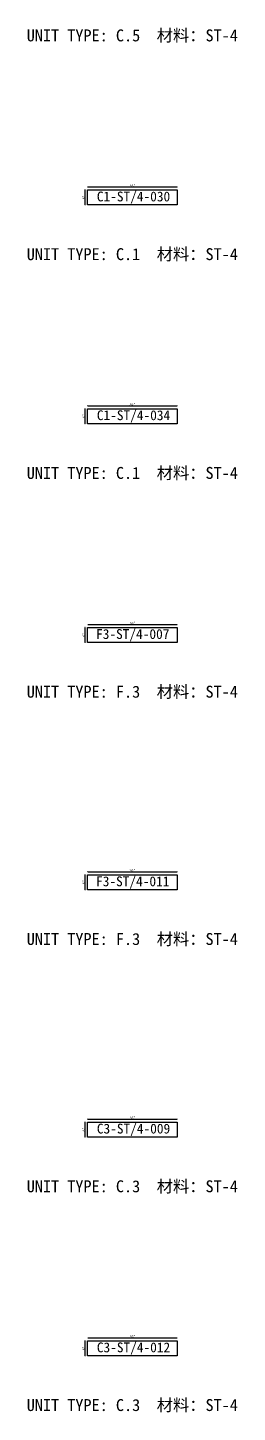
# Model space of a CAD drawing. Header units: millimetres. Extents: x -46962 to 137822, y -48342 to 2116.
# Drawn here: x 22607 to 24745, y -26192 to -12080 of the extents above; entities that cross this region are included whole.
import ezdxf
from ezdxf.enums import TextEntityAlignment as Align

# ---------------------------------------------------------------- set-up
doc = ezdxf.new("R2010")
doc.units = ezdxf.units.MM
doc.layers.add('COUNTERTOP_NUMBER', color=3, linetype='Continuous')
doc.layers.add('COUNTERTOPS', color=7, linetype='Continuous')
doc.styles.add('样式 1', font='')
doc.styles.get('样式 1').set_extended_font_data('NSimSun')
doc.dimstyles.new('副本 ISO-25', dxfattribs={"dimtxt": 25, "dimasz": 10, "dimexe": 1.5, "dimexo": 0.5, "dimtad": 1, "dimlfac": 0.03937, "dimlunit": 5, "dimtxsty": '样式 1', "dimblk": 'ARCHTICK', "dimcen": 2.5, "dimclrd": 256, "dimclrt": 1, "dimazin": 3, "dimtfac": 1, "dimtmove": 0, "dimatfit": 3, "dimfxlon": 1})

# ---------------------------------------------------------------- blocks, each defined once
blk = doc.blocks.new('_ArchTick')
at = {"color": 0, "linetype": 'ByBlock', "const_width": 0.15}
blk.add_lwpolyline([(-0.5, -0.5), (0.5, 0.5)], dxfattribs=at)
blk = doc.blocks.new('*D793')
at = {"color": 0, "lineweight": -2, "transparency": 16777216}
for p, q in [((23219, -13704), (23219, -13702)), ((24133, -13704), (24133, -13702))]:
    blk.add_line(p, q, dxfattribs=at)
at = {"lineweight": -2, "transparency": 16777216}
blk.add_line((23219, -13703), (24133, -13703), dxfattribs=at)
at = {"layer": 'Defpoints', "color": 0, "transparency": 16777216}
for p in [(23219, -13734), (24133, -13703), (24133, -13734)]:
    blk.add_point(p, dxfattribs=at)
at = {"lineweight": -2, "transparency": 16777216, "xscale": 10, "yscale": 10, "zscale": 10, "rotation": 180}
blk.add_blockref('_ArchTick', (23219, -13703), dxfattribs=at)
at = {"lineweight": -2, "transparency": 16777216, "xscale": 10, "yscale": 10, "zscale": 10}
blk.add_blockref('_ArchTick', (24133, -13703), dxfattribs=at)
at = {"color": 1, "transparency": 16777216, "insert": (23676, -13690), "char_height": 25, "attachment_point": 5, "style": '样式 1'}
blk.add_mtext('\\A1;36"', dxfattribs=at)
blk = doc.blocks.new('*D794')
at = {"color": 0, "lineweight": -2, "transparency": 16777216}
for p, q in [((23194, -13734), (23191, -13734)), ((23194, -13886), (23191, -13886))]:
    blk.add_line(p, q, dxfattribs=at)
at = {"lineweight": -2, "transparency": 16777216}
blk.add_line((23193, -13886), (23193, -13734), dxfattribs=at)
at = {"layer": 'Defpoints', "color": 0, "transparency": 16777216}
for p in [(23193, -13734), (23219, -13734), (23219, -13886)]:
    blk.add_point(p, dxfattribs=at)
at = {"lineweight": -2, "transparency": 16777216, "xscale": 10, "yscale": 10, "zscale": 10}
for p, rotation in [((23193, -13734), 90), ((23193, -13886), 270)]:
    blk.add_blockref('_ArchTick', p, dxfattribs=dict(at, rotation=rotation))
at = {"color": 1, "transparency": 16777216, "insert": (23180, -13810), "char_height": 25, "attachment_point": 5, "rotation": 90, "style": '样式 1'}
blk.add_mtext('\\A1;6"', dxfattribs=at)
blk = doc.blocks.new('*D803')
at = {"color": 0, "lineweight": -2, "transparency": 16777216}
for p, q in [((23219, -15934), (23219, -15931)), ((24133, -15934), (24133, -15931))]:
    blk.add_line(p, q, dxfattribs=at)
at = {"lineweight": -2, "transparency": 16777216}
blk.add_line((23219, -15933), (24133, -15933), dxfattribs=at)
at = {"layer": 'Defpoints', "color": 0, "transparency": 16777216}
for p in [(24133, -15933), (23219, -15963), (24133, -15963)]:
    blk.add_point(p, dxfattribs=at)
at = {"lineweight": -2, "transparency": 16777216, "xscale": 10, "yscale": 10, "zscale": 10, "rotation": 180}
blk.add_blockref('_ArchTick', (23219, -15933), dxfattribs=at)
at = {"lineweight": -2, "transparency": 16777216, "xscale": 10, "yscale": 10, "zscale": 10}
blk.add_blockref('_ArchTick', (24133, -15933), dxfattribs=at)
at = {"color": 1, "transparency": 16777216, "insert": (23676, -15919), "char_height": 25, "attachment_point": 5, "style": '样式 1'}
blk.add_mtext('\\A1;36"', dxfattribs=at)
blk = doc.blocks.new('*D804')
at = {"color": 0, "lineweight": -2, "transparency": 16777216}
for p, q in [((23194, -15963), (23191, -15963)), ((23194, -16116), (23191, -16116))]:
    blk.add_line(p, q, dxfattribs=at)
at = {"lineweight": -2, "transparency": 16777216}
blk.add_line((23193, -16116), (23193, -15963), dxfattribs=at)
at = {"layer": 'Defpoints', "color": 0, "transparency": 16777216}
for p in [(23193, -15963), (23219, -15963), (23219, -16116)]:
    blk.add_point(p, dxfattribs=at)
at = {"lineweight": -2, "transparency": 16777216, "xscale": 10, "yscale": 10, "zscale": 10}
for p, rotation in [((23193, -15963), 90), ((23193, -16116), 270)]:
    blk.add_blockref('_ArchTick', p, dxfattribs=dict(at, rotation=rotation))
at = {"color": 1, "transparency": 16777216, "insert": (23180, -16040), "char_height": 25, "attachment_point": 5, "rotation": 90, "style": '样式 1'}
blk.add_mtext('\\A1;6"', dxfattribs=at)
blk = doc.blocks.new('*D815')
at = {"color": 0, "lineweight": -2, "transparency": 16777216}
for p, q in [((23219, -18163), (23219, -18161)), ((24133, -18163), (24133, -18161))]:
    blk.add_line(p, q, dxfattribs=at)
at = {"lineweight": -2, "transparency": 16777216}
blk.add_line((23219, -18162), (24133, -18162), dxfattribs=at)
at = {"layer": 'Defpoints', "color": 0, "transparency": 16777216}
for p in [(23219, -18193), (24133, -18162), (24133, -18193)]:
    blk.add_point(p, dxfattribs=at)
at = {"lineweight": -2, "transparency": 16777216, "xscale": 10, "yscale": 10, "zscale": 10, "rotation": 180}
blk.add_blockref('_ArchTick', (23219, -18162), dxfattribs=at)
at = {"lineweight": -2, "transparency": 16777216, "xscale": 10, "yscale": 10, "zscale": 10}
blk.add_blockref('_ArchTick', (24133, -18162), dxfattribs=at)
at = {"color": 1, "transparency": 16777216, "insert": (23676, -18149), "char_height": 25, "attachment_point": 5, "style": '样式 1'}
blk.add_mtext('\\A1;36"', dxfattribs=at)
blk = doc.blocks.new('*D816')
at = {"color": 0, "lineweight": -2, "transparency": 16777216}
for p, q in [((23194, -18193), (23191, -18193)), ((23194, -18345), (23191, -18345))]:
    blk.add_line(p, q, dxfattribs=at)
at = {"lineweight": -2, "transparency": 16777216}
blk.add_line((23193, -18345), (23193, -18193), dxfattribs=at)
at = {"layer": 'Defpoints', "color": 0, "transparency": 16777216}
for p in [(23193, -18193), (23219, -18193), (23219, -18345)]:
    blk.add_point(p, dxfattribs=at)
at = {"lineweight": -2, "transparency": 16777216, "xscale": 10, "yscale": 10, "zscale": 10}
for p, rotation in [((23193, -18193), 90), ((23193, -18345), 270)]:
    blk.add_blockref('_ArchTick', p, dxfattribs=dict(at, rotation=rotation))
at = {"color": 1, "transparency": 16777216, "insert": (23180, -18269), "char_height": 25, "attachment_point": 5, "rotation": 90, "style": '样式 1'}
blk.add_mtext('\\A1;6"', dxfattribs=at)
blk = doc.blocks.new('*D827')
at = {"color": 0, "lineweight": -2, "transparency": 16777216}
for p, q in [((23219, -20684), (23219, -20681)), ((24133, -20684), (24133, -20681))]:
    blk.add_line(p, q, dxfattribs=at)
at = {"lineweight": -2, "transparency": 16777216}
blk.add_line((23219, -20683), (24133, -20683), dxfattribs=at)
at = {"layer": 'Defpoints', "color": 0, "transparency": 16777216}
for p in [(23219, -20713), (24133, -20683), (24133, -20713)]:
    blk.add_point(p, dxfattribs=at)
at = {"lineweight": -2, "transparency": 16777216, "xscale": 10, "yscale": 10, "zscale": 10, "rotation": 180}
blk.add_blockref('_ArchTick', (23219, -20683), dxfattribs=at)
at = {"lineweight": -2, "transparency": 16777216, "xscale": 10, "yscale": 10, "zscale": 10}
blk.add_blockref('_ArchTick', (24133, -20683), dxfattribs=at)
at = {"color": 1, "transparency": 16777216, "insert": (23676, -20669), "char_height": 25, "attachment_point": 5, "style": '样式 1'}
blk.add_mtext('\\A1;36"', dxfattribs=at)
blk = doc.blocks.new('*D828')
at = {"color": 0, "lineweight": -2, "transparency": 16777216}
for p, q in [((23194, -20713), (23191, -20713)), ((23194, -20866), (23191, -20866))]:
    blk.add_line(p, q, dxfattribs=at)
at = {"lineweight": -2, "transparency": 16777216}
blk.add_line((23193, -20866), (23193, -20713), dxfattribs=at)
at = {"layer": 'Defpoints', "color": 0, "transparency": 16777216}
for p in [(23193, -20713), (23219, -20713), (23219, -20866)]:
    blk.add_point(p, dxfattribs=at)
at = {"lineweight": -2, "transparency": 16777216, "xscale": 10, "yscale": 10, "zscale": 10}
for p, rotation in [((23193, -20713), 90), ((23193, -20866), 270)]:
    blk.add_blockref('_ArchTick', p, dxfattribs=dict(at, rotation=rotation))
at = {"color": 1, "transparency": 16777216, "insert": (23180, -20790), "char_height": 25, "attachment_point": 5, "rotation": 90, "style": '样式 1'}
blk.add_mtext('\\A1;6"', dxfattribs=at)
blk = doc.blocks.new('*D839')
at = {"color": 0, "lineweight": -2, "transparency": 16777216}
for p, q in [((23219, -23204), (23219, -23202)), ((24133, -23204), (24133, -23202))]:
    blk.add_line(p, q, dxfattribs=at)
at = {"lineweight": -2, "transparency": 16777216}
blk.add_line((23219, -23203), (24133, -23203), dxfattribs=at)
at = {"layer": 'Defpoints', "color": 0, "transparency": 16777216}
for p in [(23219, -23234), (24133, -23203), (24133, -23234)]:
    blk.add_point(p, dxfattribs=at)
at = {"lineweight": -2, "transparency": 16777216, "xscale": 10, "yscale": 10, "zscale": 10, "rotation": 180}
blk.add_blockref('_ArchTick', (23219, -23203), dxfattribs=at)
at = {"lineweight": -2, "transparency": 16777216, "xscale": 10, "yscale": 10, "zscale": 10}
blk.add_blockref('_ArchTick', (24133, -23203), dxfattribs=at)
at = {"color": 1, "transparency": 16777216, "insert": (23676, -23190), "char_height": 25, "attachment_point": 5, "style": '样式 1'}
blk.add_mtext('\\A1;36"', dxfattribs=at)
blk = doc.blocks.new('*D840')
at = {"color": 0, "lineweight": -2, "transparency": 16777216}
for p, q in [((23194, -23234), (23191, -23234)), ((23194, -23386), (23191, -23386))]:
    blk.add_line(p, q, dxfattribs=at)
at = {"lineweight": -2, "transparency": 16777216}
blk.add_line((23193, -23386), (23193, -23234), dxfattribs=at)
at = {"layer": 'Defpoints', "color": 0, "transparency": 16777216}
for p in [(23193, -23234), (23219, -23234), (23219, -23386)]:
    blk.add_point(p, dxfattribs=at)
at = {"lineweight": -2, "transparency": 16777216, "xscale": 10, "yscale": 10, "zscale": 10}
for p, rotation in [((23193, -23234), 90), ((23193, -23386), 270)]:
    blk.add_blockref('_ArchTick', p, dxfattribs=dict(at, rotation=rotation))
at = {"color": 1, "transparency": 16777216, "insert": (23180, -23310), "char_height": 25, "attachment_point": 5, "rotation": 90, "style": '样式 1'}
blk.add_mtext('\\A1;6"', dxfattribs=at)
blk = doc.blocks.new('*D851')
at = {"color": 0, "lineweight": -2, "transparency": 16777216}
for p, q in [((23219, -25434), (23219, -25431)), ((24133, -25434), (24133, -25431))]:
    blk.add_line(p, q, dxfattribs=at)
at = {"lineweight": -2, "transparency": 16777216}
blk.add_line((23219, -25433), (24133, -25433), dxfattribs=at)
at = {"layer": 'Defpoints', "color": 0, "transparency": 16777216}
for p in [(23219, -25463), (24133, -25433), (24133, -25463)]:
    blk.add_point(p, dxfattribs=at)
at = {"lineweight": -2, "transparency": 16777216, "xscale": 10, "yscale": 10, "zscale": 10, "rotation": 180}
blk.add_blockref('_ArchTick', (23219, -25433), dxfattribs=at)
at = {"lineweight": -2, "transparency": 16777216, "xscale": 10, "yscale": 10, "zscale": 10}
blk.add_blockref('_ArchTick', (24133, -25433), dxfattribs=at)
at = {"color": 1, "transparency": 16777216, "insert": (23676, -25419), "char_height": 25, "attachment_point": 5, "style": '样式 1'}
blk.add_mtext('\\A1;36"', dxfattribs=at)
blk = doc.blocks.new('*D852')
at = {"color": 0, "lineweight": -2, "transparency": 16777216}
for p, q in [((23194, -25463), (23191, -25463)), ((23194, -25616), (23191, -25616))]:
    blk.add_line(p, q, dxfattribs=at)
at = {"lineweight": -2, "transparency": 16777216}
blk.add_line((23193, -25616), (23193, -25463), dxfattribs=at)
at = {"layer": 'Defpoints', "color": 0, "transparency": 16777216}
for p in [(23193, -25463), (23219, -25463), (23219, -25616)]:
    blk.add_point(p, dxfattribs=at)
at = {"lineweight": -2, "transparency": 16777216, "xscale": 10, "yscale": 10, "zscale": 10}
for p, rotation in [((23193, -25463), 90), ((23193, -25616), 270)]:
    blk.add_blockref('_ArchTick', p, dxfattribs=dict(at, rotation=rotation))
at = {"color": 1, "transparency": 16777216, "insert": (23180, -25540), "char_height": 25, "attachment_point": 5, "rotation": 90, "style": '样式 1'}
blk.add_mtext('\\A1;6"', dxfattribs=at)

msp = doc.modelspace()

# ---------------------------------------------------------------- linework, layer by layer
at = {"layer": 'COUNTERTOPS'}
for points in [[(23218.646, -13733.882), (24133.046, -13733.882), (24133.046, -13886.282), (23218.646, -13886.282)], [(23218.646, -15963.45), (24133.046, -15963.45), (24133.046, -16115.85), (23218.646, -16115.85)], [(23218.646, -18193.017), (24133.046, -18193.017), (24133.046, -18345.417), (23218.646, -18345.417)], [(23218.646, -20713.435), (24133.046, -20713.435), (24133.046, -20865.835), (23218.646, -20865.835)], [(23218.646, -23233.853), (24133.046, -23233.853), (24133.046, -23386.253), (23218.646, -23386.253)], [(23218.646, -25463.42), (24133.046, -25463.42), (24133.046, -25615.82), (23218.646, -25615.82)]]:
    msp.add_lwpolyline(points, close=True, dxfattribs=at)

# ---------------------------------------------------------------- texts
at = {"style": '样式 1'}
for s, p in [('UNIT TYPE: C.5', (22596.955, -12219.472)), ('材料：ST-4', (23923.236, -12219.472)), ('UNIT TYPE: C.1', (22596.955, -14449.039)), ('材料：ST-4', (23923.236, -14449.039)), ('UNIT TYPE: C.1', (22596.955, -16678.607)), ('材料：ST-4', (23923.236, -16678.607)), ('UNIT TYPE: F.3', (22596.955, -18908.174)), ('材料：ST-4', (23923.236, -18908.174)), ('UNIT TYPE: F.3', (22596.955, -21428.592)), ('材料：ST-4', (23923.236, -21428.592)), ('UNIT TYPE: C.3', (22596.955, -23949.01)), ('材料：ST-4', (23923.236, -23949.01)), ('UNIT TYPE: C.3', (22596.955, -26178.577)), ('材料：ST-4', (23923.236, -26178.577))]:
    msp.add_text(s, height=121.5865, dxfattribs=at).set_placement(p)
at = {"layer": 'COUNTERTOP_NUMBER', "color": 3, "style": '样式 1'}
for s, p in [('C1-ST/4-030', (23686.51, -13800.452)), ('C1-ST/4-034', (23686.51, -16030.019)), ('F3-ST/4-007', (23678.733, -18259.586)), ('F3-ST/4-011', (23678.733, -20780.004)), ('C3-ST/4-009', (23686.51, -23300.422)), ('C3-ST/4-012', (23686.51, -25529.99))]:
    msp.add_text(s, height=100, dxfattribs=at).set_placement(p, align=Align.MIDDLE_CENTER)

# ---------------------------------------------------------------- dimensions: what is measured, and where the dimension line sits
for base, p1, p2, picture, middle in [((24133.046, -13703.047), (23218.646, -13733.882), (24133.046, -13733.882), '*D793', (23675.846, -13689.922)), ((24133.046, -15932.614), (23218.646, -15963.45), (24133.046, -15963.45), '*D803', (23675.846, -15919.489)), ((24133.046, -18162.181), (23218.646, -18193.017), (24133.046, -18193.017), '*D815', (23675.846, -18149.056)), ((24133.046, -20682.599), (23218.646, -20713.435), (24133.046, -20713.435), '*D827', (23675.846, -20669.474)), ((24133.046, -23203.018), (23218.646, -23233.853), (24133.046, -23233.853), '*D839', (23675.846, -23189.893)), ((24133.046, -25432.585), (23218.646, -25463.42), (24133.046, -25463.42), '*D851', (23675.846, -25419.46))]:
    dim = msp.add_linear_dim(base=base, p1=p1, p2=p2, dimstyle='副本 ISO-25')
    dim.commit()
    dim.dimension.update_dxf_attribs({"geometry": picture, "text_midpoint": middle})
for base, p1, p2, picture, middle in [((23192.811, -13733.882), (23218.646, -13886.282), (23218.646, -13733.882), '*D794', (23179.686, -13810.082)), ((23192.811, -15963.45), (23218.646, -16115.85), (23218.646, -15963.45), '*D804', (23179.686, -16039.65)), ((23192.811, -18193.017), (23218.646, -18345.417), (23218.646, -18193.017), '*D816', (23179.686, -18269.217)), ((23192.811, -20713.435), (23218.646, -20865.835), (23218.646, -20713.435), '*D828', (23179.686, -20789.635)), ((23192.811, -23233.853), (23218.646, -23386.253), (23218.646, -23233.853), '*D840', (23179.686, -23310.053)), ((23192.811, -25463.42), (23218.646, -25615.82), (23218.646, -25463.42), '*D852', (23179.686, -25539.62))]:
    dim = msp.add_linear_dim(base=base, p1=p1, p2=p2, angle=90, dimstyle='副本 ISO-25')
    dim.commit()
    dim.dimension.update_dxf_attribs({"geometry": picture, "text_midpoint": middle})

doc.saveas('drawing.dxf')
